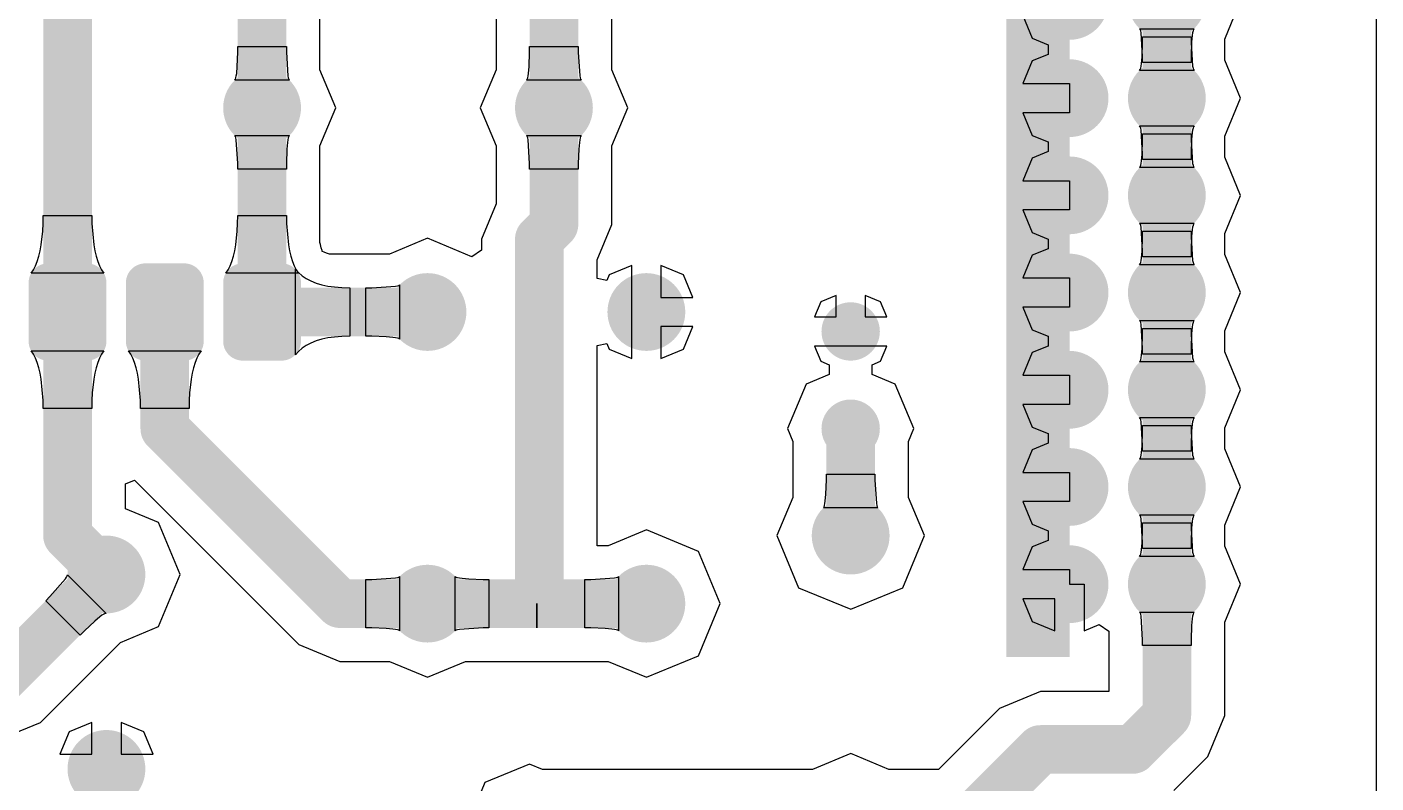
# Model space of a CAD drawing. Extents: x 1 to 6.91, y 1 to 4.95.
# Drawn here: x 5.523 to 6.91, y 3.435 to 4.213 of the extents above; entities that cross this region are included whole.
import ezdxf

# ---------------------------------------------------------------- set-up
doc = ezdxf.new("R2010")
doc.units = 0
doc.header["$MEASUREMENT"] = 0
doc.layers.add('BOTTOMLAYER', color=5, linetype='CONTINUOUS')
doc.layers.add('PADHOLELAYER', color=156, linetype='CONTINUOUS')

msp = doc.modelspace()

# ---------------------------------------------------------------- linework, layer by layer
at = {"layer": 'BOTTOMLAYER'}
for p, q in [((6.91, 4.945), (6.91, 1)), ((6.0055, 4.3289), (6.0055, 4.1692)), ((6.1245, 4.1692), (6.1245, 4.2955)), ((5.8245, 4.1692), (5.8245, 4.2584)), ((6.7545, 4.2008), (6.7708, 4.24)), ((6.5471, 4.225), (6.5567, 4.2017)), ((6.5567, 4.2017), (6.573, 4.195)), ((6.6676, 4.2106), (6.667, 4.2114)), ((6.667, 4.2114), (6.723, 4.2114)), ((6.6681, 4.2091), (6.6676, 4.2106)), ((6.6685, 4.2071), (6.6681, 4.2091)), ((6.67, 4.1828), (6.6685, 4.2071)), ((6.67, 4.2032), (6.72, 4.2032)), ((6.67, 4.1972), (6.67, 4.2032)), ((6.72, 4.2032), (6.72, 4.1972)), ((6.7211, 4.2045), (6.7205, 4.1975)), ((6.7215, 4.2071), (6.7211, 4.2045)), ((6.7219, 4.2091), (6.7215, 4.2071)), ((6.7224, 4.2106), (6.7219, 4.2091)), ((6.723, 4.2114), (6.7224, 4.2106)), ((5.74, 4.1932), (5.79, 4.1932)), ((5.74, 4.1872), (5.74, 4.1932)), ((5.79, 4.1932), (5.79, 4.1872)), ((6.04, 4.1932), (6.09, 4.1932)), ((6.04, 4.1872), (6.04, 4.1932)), ((6.09, 4.1932), (6.09, 4.1872)), ((6.573, 4.195), (6.573, 4.185)), ((6.6695, 4.1825), (6.67, 4.1972)), ((6.7205, 4.1975), (6.72, 4.1828)), ((6.72, 4.1972), (6.7215, 4.1729)), ((6.7545, 4.1792), (6.7545, 4.2008)), ((5.7395, 4.1725), (5.74, 4.1872)), ((5.79, 4.1872), (5.7915, 4.1629)), ((6.0395, 4.1725), (6.04, 4.1872)), ((6.09, 4.1872), (6.0915, 4.1629)), ((6.5567, 4.1783), (6.5471, 4.155)), ((6.573, 4.185), (6.5567, 4.1783)), ((6.6685, 4.1729), (6.6689, 4.1755)), ((6.6689, 4.1755), (6.6695, 4.1825)), ((6.67, 4.1768), (6.67, 4.1828)), ((6.72, 4.1768), (6.67, 4.1768)), ((6.72, 4.1828), (6.72, 4.1768)), ((6.7708, 4.14), (6.7545, 4.1792)), ((5.7376, 4.1594), (5.7381, 4.1609)), ((5.7381, 4.1609), (5.7385, 4.1629)), ((5.7385, 4.1629), (5.7389, 4.1655)), ((5.7389, 4.1655), (5.7395, 4.1725)), ((5.7915, 4.1629), (5.7919, 4.1609)), ((5.7919, 4.1609), (5.7924, 4.1594)), ((5.8408, 4.13), (5.8245, 4.1692)), ((6.0055, 4.1692), (5.9892, 4.13)), ((6.0376, 4.1594), (6.0381, 4.1609)), ((6.0381, 4.1609), (6.0385, 4.1629)), ((6.0385, 4.1629), (6.0389, 4.1655)), ((6.0389, 4.1655), (6.0395, 4.1725)), ((6.0915, 4.1629), (6.0919, 4.1609)), ((6.0919, 4.1609), (6.0924, 4.1594)), ((6.1408, 4.13), (6.1245, 4.1692)), ((6.667, 4.1686), (6.6676, 4.1694)), ((6.723, 4.1686), (6.667, 4.1686)), ((6.6676, 4.1694), (6.6681, 4.1709)), ((6.6681, 4.1709), (6.6685, 4.1729)), ((6.7215, 4.1729), (6.7219, 4.1709)), ((6.7219, 4.1709), (6.7224, 4.1694)), ((6.7224, 4.1694), (6.723, 4.1686)), ((5.737, 4.1586), (5.7376, 4.1594)), ((5.793, 4.1586), (5.737, 4.1586)), ((5.7924, 4.1594), (5.793, 4.1586)), ((6.037, 4.1586), (6.0376, 4.1594)), ((6.093, 4.1586), (6.037, 4.1586)), ((6.0924, 4.1594), (6.093, 4.1586)), ((6.5471, 4.155), (6.595, 4.155)), ((6.595, 4.155), (6.595, 4.125)), ((6.7545, 4.1008), (6.7708, 4.14)), ((5.8245, 4.0908), (5.8408, 4.13)), ((5.9892, 4.13), (6.0055, 4.0908)), ((6.1245, 4.0908), (6.1408, 4.13)), ((6.595, 4.125), (6.5471, 4.125)), ((6.5471, 4.125), (6.5567, 4.1017)), ((6.6676, 4.1106), (6.667, 4.1114)), ((6.667, 4.1114), (6.723, 4.1114)), ((6.6681, 4.1091), (6.6676, 4.1106)), ((6.6685, 4.1071), (6.6681, 4.1091)), ((6.67, 4.0828), (6.6685, 4.1071)), ((6.7215, 4.1071), (6.7211, 4.1045)), ((6.7219, 4.1091), (6.7215, 4.1071)), ((6.7224, 4.1106), (6.7219, 4.1091)), ((6.723, 4.1114), (6.7224, 4.1106)), ((5.7376, 4.1006), (5.737, 4.1014)), ((5.737, 4.1014), (5.793, 4.1014)), ((5.7381, 4.0991), (5.7376, 4.1006)), ((5.7385, 4.0971), (5.7381, 4.0991)), ((5.74, 4.0728), (5.7385, 4.0971)), ((5.7911, 4.0945), (5.7905, 4.0875)), ((5.7915, 4.0971), (5.7911, 4.0945)), ((5.7919, 4.0991), (5.7915, 4.0971)), ((5.7924, 4.1006), (5.7919, 4.0991)), ((5.793, 4.1014), (5.7924, 4.1006)), ((5.8245, 3.9916), (5.8245, 4.0908)), ((6.0055, 4.0908), (6.0055, 4.0312)), ((6.0376, 4.1006), (6.037, 4.1014)), ((6.037, 4.1014), (6.093, 4.1014)), ((6.0381, 4.0991), (6.0376, 4.1006)), ((6.0385, 4.0971), (6.0381, 4.0991)), ((6.04, 4.0728), (6.0385, 4.0971)), ((6.0911, 4.0945), (6.0905, 4.0875)), ((6.0915, 4.0971), (6.0911, 4.0945)), ((6.0919, 4.0991), (6.0915, 4.0971)), ((6.0924, 4.1006), (6.0919, 4.0991)), ((6.093, 4.1014), (6.0924, 4.1006)), ((6.1245, 4.01), (6.1245, 4.0908)), ((6.5567, 4.1017), (6.573, 4.095)), ((6.573, 4.095), (6.573, 4.085)), ((6.6695, 4.0825), (6.67, 4.0972)), ((6.67, 4.1032), (6.72, 4.1032)), ((6.67, 4.0972), (6.67, 4.1032)), ((6.72, 4.1032), (6.72, 4.0972)), ((6.7205, 4.0975), (6.72, 4.0828)), ((6.72, 4.0972), (6.7215, 4.0729)), ((6.7211, 4.1045), (6.7205, 4.0975)), ((6.7545, 4.0792), (6.7545, 4.1008)), ((5.7905, 4.0875), (5.79, 4.0728)), ((6.0905, 4.0875), (6.09, 4.0728)), ((6.5567, 4.0783), (6.5471, 4.055)), ((6.573, 4.085), (6.5567, 4.0783)), ((6.6689, 4.0755), (6.6695, 4.0825)), ((6.67, 4.0768), (6.67, 4.0828)), ((6.72, 4.0828), (6.72, 4.0768)), ((6.7708, 4.04), (6.7545, 4.0792)), ((5.74, 4.0668), (5.74, 4.0728)), ((5.79, 4.0668), (5.74, 4.0668)), ((5.79, 4.0728), (5.79, 4.0668)), ((6.04, 4.0668), (6.04, 4.0728)), ((6.09, 4.0668), (6.04, 4.0668)), ((6.09, 4.0728), (6.09, 4.0668)), ((6.667, 4.0686), (6.6676, 4.0694)), ((6.723, 4.0686), (6.667, 4.0686)), ((6.6676, 4.0694), (6.6681, 4.0709)), ((6.6681, 4.0709), (6.6685, 4.0729)), ((6.6685, 4.0729), (6.6689, 4.0755)), ((6.72, 4.0768), (6.67, 4.0768)), ((6.7215, 4.0729), (6.7219, 4.0709)), ((6.7219, 4.0709), (6.7224, 4.0694)), ((6.7224, 4.0694), (6.723, 4.0686)), ((6.5471, 4.055), (6.595, 4.055)), ((6.595, 4.055), (6.595, 4.025)), ((6.7545, 4.0008), (6.7708, 4.04)), ((6.0055, 4.0312), (5.9905, 3.995)), ((6.595, 4.025), (6.5471, 4.025)), ((6.5471, 4.025), (6.5567, 4.0017)), ((5.5395, 4.0032), (5.5399, 4.011)), ((5.5399, 4.011), (5.54, 4.0194)), ((5.54, 4.0194), (5.59, 4.0194)), ((5.59, 4.0194), (5.5901, 4.011)), ((5.5901, 4.011), (5.592, 3.9891)), ((5.7395, 4.0032), (5.7399, 4.011)), ((5.7399, 4.011), (5.74, 4.0194)), ((5.74, 4.0194), (5.79, 4.0194)), ((5.79, 4.0194), (5.7901, 4.011)), ((5.7901, 4.011), (5.792, 3.9891)), ((6.1095, 3.9738), (6.1245, 4.01)), ((6.6676, 4.0106), (6.667, 4.0114)), ((6.667, 4.0114), (6.723, 4.0114)), ((6.6681, 4.0091), (6.6676, 4.0106)), ((6.6685, 4.0071), (6.6681, 4.0091)), ((6.7219, 4.0091), (6.7215, 4.0071)), ((6.7224, 4.0106), (6.7219, 4.0091)), ((6.723, 4.0114), (6.7224, 4.0106)), ((5.538, 3.9891), (5.5395, 4.0032)), ((5.738, 3.9891), (5.7395, 4.0032)), ((5.935, 3.9958), (5.8958, 3.9795)), ((5.9805, 3.9769), (5.935, 3.9958)), ((5.9905, 3.995), (5.9905, 3.9836)), ((6.5567, 4.0017), (6.573, 3.995)), ((6.573, 3.995), (6.573, 3.985)), ((6.67, 3.9828), (6.6685, 4.0071)), ((6.6695, 3.9825), (6.67, 3.9972)), ((6.67, 4.0032), (6.72, 4.0032)), ((6.67, 3.9972), (6.67, 4.0032)), ((6.72, 4.0032), (6.72, 3.9972)), ((6.7205, 3.9975), (6.72, 3.9828)), ((6.72, 3.9972), (6.7215, 3.9729)), ((6.7211, 4.0045), (6.7205, 3.9975)), ((6.7215, 4.0071), (6.7211, 4.0045)), ((6.7545, 3.9792), (6.7545, 4.0008)), ((5.5355, 3.9773), (5.5369, 3.9829)), ((5.5369, 3.9829), (5.538, 3.9891)), ((5.592, 3.9891), (5.5931, 3.9829)), ((5.5931, 3.9829), (5.5945, 3.9773)), ((5.7355, 3.9773), (5.7369, 3.9829)), ((5.7369, 3.9829), (5.738, 3.9891)), ((5.792, 3.9891), (5.7931, 3.9829)), ((5.7931, 3.9829), (5.7945, 3.9773)), ((5.8249, 3.9896), (5.8245, 3.9916)), ((5.8258, 3.9859), (5.8249, 3.9896)), ((5.8266, 3.9831), (5.8258, 3.9859)), ((5.8269, 3.9824), (5.8266, 3.9831)), ((5.827, 3.9824), (5.8269, 3.9824)), ((5.8287, 3.9815), (5.827, 3.9824)), ((5.8311, 3.9805), (5.8287, 3.9815)), ((5.8343, 3.9796), (5.8311, 3.9805)), ((5.9905, 3.9836), (5.9805, 3.9769)), ((6.573, 3.985), (6.5567, 3.9783)), ((6.6689, 3.9755), (6.6695, 3.9825)), ((6.67, 3.9768), (6.67, 3.9828)), ((6.72, 3.9828), (6.72, 3.9768)), ((5.53, 3.9635), (5.5321, 3.9676)), ((5.5321, 3.9676), (5.5339, 3.9721)), ((5.5339, 3.9721), (5.5355, 3.9773)), ((5.5945, 3.9773), (5.5961, 3.9721)), ((5.5961, 3.9721), (5.5979, 3.9676)), ((5.5979, 3.9676), (5.6, 3.9635)), ((5.73, 3.9635), (5.7321, 3.9676)), ((5.7321, 3.9676), (5.7339, 3.9721)), ((5.7339, 3.9721), (5.7355, 3.9773)), ((5.7945, 3.9773), (5.7961, 3.9721)), ((5.7961, 3.9721), (5.7979, 3.9676)), ((5.7979, 3.9676), (5.8, 3.9635)), ((5.8345, 3.9795), (5.8343, 3.9796)), ((5.8958, 3.9795), (5.8345, 3.9795)), ((6.1095, 3.9544), (6.1095, 3.9738)), ((6.145, 3.9679), (6.1217, 3.9583)), ((6.145, 3.92), (6.145, 3.9679)), ((6.1983, 3.9583), (6.175, 3.9679)), ((6.175, 3.9679), (6.175, 3.935)), ((6.5567, 3.9783), (6.5471, 3.955)), ((6.667, 3.9686), (6.6676, 3.9694)), ((6.723, 3.9686), (6.667, 3.9686)), ((6.6676, 3.9694), (6.6681, 3.9709)), ((6.6681, 3.9709), (6.6685, 3.9729)), ((6.6685, 3.9729), (6.6689, 3.9755)), ((6.72, 3.9768), (6.67, 3.9768)), ((6.7215, 3.9729), (6.7219, 3.9709)), ((6.7219, 3.9709), (6.7224, 3.9694)), ((6.7224, 3.9694), (6.723, 3.9686)), ((6.7708, 3.94), (6.7545, 3.9792)), ((5.5276, 3.96), (5.53, 3.9635)), ((5.6024, 3.96), (5.5276, 3.96)), ((5.6, 3.9635), (5.6024, 3.96)), ((5.7276, 3.96), (5.73, 3.9635)), ((5.8024, 3.96), (5.7276, 3.96)), ((5.7992, 3.8758), (5.7992, 3.9642)), ((5.7992, 3.9642), (5.8024, 3.9605)), ((5.8, 3.9635), (5.8024, 3.96)), ((5.8024, 3.9605), (5.8061, 3.9573)), ((5.8061, 3.9573), (5.8104, 3.9544)), ((5.8104, 3.9544), (5.8152, 3.9519)), ((6.1193, 3.9525), (6.1095, 3.9544)), ((6.1217, 3.9583), (6.1193, 3.9525)), ((6.2079, 3.935), (6.1983, 3.9583)), ((6.5471, 3.955), (6.595, 3.955)), ((6.595, 3.955), (6.595, 3.925)), ((5.8152, 3.9519), (5.8205, 3.9498)), ((5.8205, 3.9498), (5.8264, 3.9481)), ((5.8264, 3.9481), (5.8327, 3.9467)), ((5.8327, 3.9467), (5.8396, 3.9458)), ((5.8396, 3.9458), (5.8471, 3.9452)), ((5.8471, 3.9452), (5.8551, 3.945)), ((5.8551, 3.945), (5.8551, 3.895)), ((5.8718, 3.895), (5.8718, 3.945)), ((5.8718, 3.945), (5.8778, 3.945)), ((5.8778, 3.945), (5.9021, 3.9465)), ((5.9021, 3.9465), (5.9041, 3.9469)), ((5.9041, 3.9469), (5.9056, 3.9474)), ((5.9056, 3.9474), (5.9064, 3.948)), ((5.9064, 3.948), (5.9064, 3.892)), ((6.7545, 3.9008), (6.7708, 3.94)), ((6.175, 3.935), (6.2079, 3.935)), ((6.3394, 3.9306), (6.3329, 3.915)), ((6.355, 3.9371), (6.3394, 3.9306)), ((6.355, 3.915), (6.355, 3.9371)), ((6.4006, 3.9306), (6.385, 3.9371)), ((6.385, 3.9371), (6.385, 3.915)), ((6.4071, 3.915), (6.4006, 3.9306)), ((6.595, 3.925), (6.5471, 3.925)), ((6.5471, 3.925), (6.5567, 3.9017)), ((6.145, 3.8721), (6.145, 3.92)), ((6.3329, 3.915), (6.355, 3.915)), ((6.385, 3.915), (6.4071, 3.915)), ((6.6676, 3.9106), (6.667, 3.9114)), ((6.667, 3.9114), (6.723, 3.9114)), ((6.6681, 3.9091), (6.6676, 3.9106)), ((6.7224, 3.9106), (6.7219, 3.9091)), ((6.723, 3.9114), (6.7224, 3.9106)), ((6.2079, 3.905), (6.175, 3.905)), ((6.175, 3.905), (6.175, 3.8721)), ((6.1983, 3.8817), (6.2079, 3.905)), ((6.5567, 3.9017), (6.573, 3.895)), ((6.6685, 3.9071), (6.6681, 3.9091)), ((6.67, 3.8828), (6.6685, 3.9071)), ((6.6695, 3.8825), (6.67, 3.8972)), ((6.67, 3.9032), (6.72, 3.9032)), ((6.67, 3.8972), (6.67, 3.9032)), ((6.72, 3.9032), (6.72, 3.8972)), ((6.7205, 3.8975), (6.72, 3.8828)), ((6.72, 3.8972), (6.7215, 3.8729)), ((6.7211, 3.9045), (6.7205, 3.8975)), ((6.7215, 3.9071), (6.7211, 3.9045)), ((6.7219, 3.9091), (6.7215, 3.9071)), ((6.7545, 3.8792), (6.7545, 3.9008)), ((5.8061, 3.8827), (5.8024, 3.8795)), ((5.8104, 3.8856), (5.8061, 3.8827)), ((5.8152, 3.8881), (5.8104, 3.8856)), ((5.8205, 3.8902), (5.8152, 3.8881)), ((5.8264, 3.8919), (5.8205, 3.8902)), ((5.8327, 3.8933), (5.8264, 3.8919)), ((5.8396, 3.8942), (5.8327, 3.8933)), ((5.8471, 3.8948), (5.8396, 3.8942)), ((5.8551, 3.895), (5.8471, 3.8948)), ((5.8778, 3.895), (5.8718, 3.895)), ((5.8925, 3.8945), (5.8778, 3.895)), ((5.8995, 3.8939), (5.8925, 3.8945)), ((5.9021, 3.8935), (5.8995, 3.8939)), ((5.9041, 3.8931), (5.9021, 3.8935)), ((5.9056, 3.8926), (5.9041, 3.8931)), ((5.9064, 3.892), (5.9056, 3.8926)), ((6.1095, 3.8856), (6.1193, 3.8875)), ((6.1095, 3.6795), (6.1095, 3.8856)), ((6.1193, 3.8875), (6.1217, 3.8817)), ((6.4071, 3.885), (6.3329, 3.885)), ((6.3329, 3.885), (6.3394, 3.8694)), ((6.4006, 3.8694), (6.4071, 3.885)), ((6.573, 3.885), (6.5567, 3.8783)), ((6.573, 3.895), (6.573, 3.885)), ((6.67, 3.8768), (6.67, 3.8828)), ((6.72, 3.8828), (6.72, 3.8768)), ((5.53, 3.8765), (5.5276, 3.88)), ((5.5276, 3.88), (5.6024, 3.88)), ((5.5321, 3.8724), (5.53, 3.8765)), ((5.5339, 3.8679), (5.5321, 3.8724)), ((5.5979, 3.8724), (5.5961, 3.8679)), ((5.6, 3.8765), (5.5979, 3.8724)), ((5.6024, 3.88), (5.6, 3.8765)), ((5.63, 3.8765), (5.6276, 3.88)), ((5.6276, 3.88), (5.7024, 3.88)), ((5.6321, 3.8724), (5.63, 3.8765)), ((5.6339, 3.8679), (5.6321, 3.8724)), ((5.6979, 3.8724), (5.6961, 3.8679)), ((5.7, 3.8765), (5.6979, 3.8724)), ((5.7024, 3.88), (5.7, 3.8765)), ((5.8024, 3.8795), (5.7992, 3.8758)), ((6.1217, 3.8817), (6.145, 3.8721)), ((6.175, 3.8721), (6.1983, 3.8817)), ((6.3394, 3.8694), (6.348, 3.8658)), ((6.392, 3.8658), (6.4006, 3.8694)), ((6.5567, 3.8783), (6.5471, 3.855)), ((6.667, 3.8686), (6.6676, 3.8694)), ((6.6676, 3.8694), (6.6681, 3.8709)), ((6.6681, 3.8709), (6.6685, 3.8729)), ((6.6685, 3.8729), (6.6689, 3.8755)), ((6.6689, 3.8755), (6.6695, 3.8825)), ((6.72, 3.8768), (6.67, 3.8768)), ((6.7215, 3.8729), (6.7219, 3.8709)), ((6.7219, 3.8709), (6.7224, 3.8694)), ((6.7224, 3.8694), (6.723, 3.8686)), ((6.7708, 3.84), (6.7545, 3.8792)), ((5.5355, 3.8627), (5.5339, 3.8679)), ((5.5369, 3.8571), (5.5355, 3.8627)), ((5.538, 3.8509), (5.5369, 3.8571)), ((5.5931, 3.8571), (5.592, 3.8509)), ((5.5945, 3.8627), (5.5931, 3.8571)), ((5.5961, 3.8679), (5.5945, 3.8627)), ((5.6355, 3.8627), (5.6339, 3.8679)), ((5.6369, 3.8571), (5.6355, 3.8627)), ((5.638, 3.8509), (5.6369, 3.8571)), ((5.6931, 3.8571), (5.692, 3.8509)), ((5.6945, 3.8627), (5.6931, 3.8571)), ((5.6961, 3.8679), (5.6945, 3.8627)), ((6.348, 3.8558), (6.3241, 3.8459)), ((6.348, 3.8658), (6.348, 3.8558)), ((6.392, 3.8558), (6.392, 3.8658)), ((6.4159, 3.8459), (6.392, 3.8558)), ((6.5471, 3.855), (6.595, 3.855)), ((6.595, 3.855), (6.595, 3.825)), ((6.723, 3.8686), (6.667, 3.8686)), ((5.5399, 3.829), (5.538, 3.8509)), ((5.592, 3.8509), (5.5905, 3.8368)), ((5.6399, 3.829), (5.638, 3.8509)), ((5.692, 3.8509), (5.6905, 3.8368)), ((6.3241, 3.8459), (6.3051, 3.8)), ((6.4349, 3.8), (6.4159, 3.8459)), ((5.54, 3.8206), (5.5399, 3.829)), ((5.5901, 3.829), (5.59, 3.8206)), ((5.5905, 3.8368), (5.5901, 3.829)), ((5.64, 3.8206), (5.6399, 3.829)), ((5.6901, 3.829), (5.69, 3.8206)), ((5.6905, 3.8368), (5.6901, 3.829)), ((6.7545, 3.8008), (6.7708, 3.84)), ((5.59, 3.8206), (5.54, 3.8206)), ((5.69, 3.8206), (5.64, 3.8206)), ((6.595, 3.825), (6.5471, 3.825)), ((6.5471, 3.825), (6.5567, 3.8017)), ((6.3051, 3.8), (6.3105, 3.7869)), ((6.4295, 3.7869), (6.4349, 3.8)), ((6.5567, 3.8017), (6.573, 3.795)), ((6.6676, 3.8106), (6.667, 3.8114)), ((6.667, 3.8114), (6.723, 3.8114)), ((6.6681, 3.8091), (6.6676, 3.8106)), ((6.6685, 3.8071), (6.6681, 3.8091)), ((6.67, 3.7828), (6.6685, 3.8071)), ((6.67, 3.8032), (6.72, 3.8032)), ((6.67, 3.7972), (6.67, 3.8032)), ((6.72, 3.8032), (6.72, 3.7972)), ((6.7211, 3.8045), (6.7205, 3.7975)), ((6.7215, 3.8071), (6.7211, 3.8045)), ((6.7219, 3.8091), (6.7215, 3.8071)), ((6.7224, 3.8106), (6.7219, 3.8091)), ((6.723, 3.8114), (6.7224, 3.8106)), ((6.7545, 3.7792), (6.7545, 3.8008)), ((6.3105, 3.7869), (6.3105, 3.7292)), ((6.4295, 3.7292), (6.4295, 3.7869)), ((6.573, 3.795), (6.573, 3.785)), ((6.6695, 3.7825), (6.67, 3.7972)), ((6.7205, 3.7975), (6.72, 3.7828)), ((6.72, 3.7972), (6.7215, 3.7729)), ((6.5567, 3.7783), (6.5471, 3.755)), ((6.573, 3.785), (6.5567, 3.7783)), ((6.6681, 3.7709), (6.6685, 3.7729)), ((6.6685, 3.7729), (6.6689, 3.7755)), ((6.6689, 3.7755), (6.6695, 3.7825)), ((6.67, 3.7768), (6.67, 3.7828)), ((6.72, 3.7768), (6.67, 3.7768)), ((6.72, 3.7828), (6.72, 3.7768)), ((6.7215, 3.7729), (6.7219, 3.7709)), ((6.7708, 3.74), (6.7545, 3.7792)), ((6.667, 3.7686), (6.6676, 3.7694)), ((6.723, 3.7686), (6.667, 3.7686)), ((6.6676, 3.7694), (6.6681, 3.7709)), ((6.7219, 3.7709), (6.7224, 3.7694)), ((6.7224, 3.7694), (6.723, 3.7686)), ((5.6245, 3.7432), (5.6338, 3.747)), ((5.6338, 3.747), (5.8029, 3.5779)), ((6.3445, 3.7325), (6.345, 3.7472)), ((6.345, 3.7532), (6.395, 3.7532)), ((6.345, 3.7472), (6.345, 3.7532)), ((6.395, 3.7532), (6.395, 3.7472)), ((6.395, 3.7472), (6.3965, 3.7229)), ((6.5471, 3.755), (6.595, 3.755)), ((6.595, 3.755), (6.595, 3.725)), ((5.6245, 3.7177), (5.6245, 3.7432)), ((6.3439, 3.7255), (6.3445, 3.7325)), ((6.7545, 3.7008), (6.7708, 3.74)), ((5.6586, 3.7036), (5.6245, 3.7177)), ((6.3105, 3.7292), (6.2942, 3.69)), ((6.342, 3.7186), (6.3426, 3.7194)), ((6.398, 3.7186), (6.342, 3.7186)), ((6.3426, 3.7194), (6.3431, 3.7209)), ((6.3431, 3.7209), (6.3435, 3.7229)), ((6.3435, 3.7229), (6.3439, 3.7255)), ((6.3965, 3.7229), (6.3969, 3.7209)), ((6.3969, 3.7209), (6.3974, 3.7194)), ((6.3974, 3.7194), (6.398, 3.7186)), ((6.4458, 3.69), (6.4295, 3.7292)), ((6.595, 3.725), (6.5471, 3.725)), ((6.5471, 3.725), (6.5567, 3.7017)), ((5.6808, 3.65), (5.6586, 3.7036)), ((6.6676, 3.7106), (6.667, 3.7114)), ((6.667, 3.7114), (6.723, 3.7114)), ((6.6681, 3.7091), (6.6676, 3.7106)), ((6.6685, 3.7071), (6.6681, 3.7091)), ((6.67, 3.6828), (6.6685, 3.7071)), ((6.67, 3.7032), (6.72, 3.7032)), ((6.67, 3.6972), (6.67, 3.7032)), ((6.72, 3.7032), (6.72, 3.6972)), ((6.7211, 3.7045), (6.7205, 3.6975)), ((6.7215, 3.7071), (6.7211, 3.7045)), ((6.7219, 3.7091), (6.7215, 3.7071)), ((6.7224, 3.7106), (6.7219, 3.7091)), ((6.723, 3.7114), (6.7224, 3.7106)), ((6.16, 3.6958), (6.1208, 3.6795)), ((6.2136, 3.6736), (6.16, 3.6958)), ((6.2942, 3.69), (6.3164, 3.6364)), ((6.4236, 3.6364), (6.4458, 3.69)), ((6.5567, 3.7017), (6.573, 3.695)), ((6.573, 3.695), (6.573, 3.685)), ((6.6695, 3.6825), (6.67, 3.6972)), ((6.7205, 3.6975), (6.72, 3.6828)), ((6.72, 3.6972), (6.7215, 3.6729)), ((6.7545, 3.6792), (6.7545, 3.7008)), ((6.1208, 3.6795), (6.1095, 3.6795)), ((6.5567, 3.6783), (6.5471, 3.655)), ((6.573, 3.685), (6.5567, 3.6783)), ((6.6685, 3.6729), (6.6689, 3.6755)), ((6.6689, 3.6755), (6.6695, 3.6825)), ((6.67, 3.6768), (6.67, 3.6828)), ((6.72, 3.6768), (6.67, 3.6768)), ((6.72, 3.6828), (6.72, 3.6768)), ((6.7708, 3.64), (6.7545, 3.6792)), ((6.2358, 3.62), (6.2136, 3.6736)), ((6.667, 3.6686), (6.6676, 3.6694)), ((6.723, 3.6686), (6.667, 3.6686)), ((6.6676, 3.6694), (6.6681, 3.6709)), ((6.6681, 3.6709), (6.6685, 3.6729)), ((6.7215, 3.6729), (6.7219, 3.6709)), ((6.7219, 3.6709), (6.7224, 3.6694)), ((6.7224, 3.6694), (6.723, 3.6686)), ((5.563, 3.6454), (5.5641, 3.6472)), ((5.5641, 3.6472), (5.5648, 3.6486)), ((5.5648, 3.6486), (5.565, 3.6496)), ((5.565, 3.6496), (5.6046, 3.61)), ((5.6586, 3.5964), (5.6808, 3.65)), ((5.9041, 3.6469), (5.9056, 3.6474)), ((5.9056, 3.6474), (5.9064, 3.648)), ((5.9064, 3.648), (5.9064, 3.592)), ((5.9636, 3.592), (5.9636, 3.648)), ((5.9636, 3.648), (5.9644, 3.6474)), ((5.9644, 3.6474), (5.9659, 3.6469)), ((6.1291, 3.6469), (6.1306, 3.6474)), ((6.1306, 3.6474), (6.1314, 3.648)), ((6.1314, 3.648), (6.1314, 3.592)), ((6.5471, 3.655), (6.595, 3.655)), ((6.595, 3.655), (6.595, 3.64)), ((5.5469, 3.6273), (5.563, 3.6454)), ((5.8718, 3.595), (5.8718, 3.645)), ((5.8718, 3.645), (5.8778, 3.645)), ((5.8778, 3.645), (5.9021, 3.6465)), ((5.9021, 3.6465), (5.9041, 3.6469)), ((5.9659, 3.6469), (5.9679, 3.6465)), ((5.9679, 3.6465), (5.9705, 3.6461)), ((5.9705, 3.6461), (5.9775, 3.6455)), ((5.9775, 3.6455), (5.9922, 3.645)), ((5.9922, 3.645), (5.9982, 3.645)), ((5.9982, 3.645), (5.9982, 3.595)), ((6.0968, 3.595), (6.0968, 3.645)), ((6.0968, 3.645), (6.1028, 3.645)), ((6.1028, 3.645), (6.1271, 3.6465)), ((6.1271, 3.6465), (6.1291, 3.6469)), ((6.3164, 3.6364), (6.37, 3.6142)), ((6.37, 3.6142), (6.4236, 3.6364)), ((6.595, 3.64), (6.61, 3.64)), ((6.61, 3.64), (6.61, 3.5921)), ((6.7545, 3.6008), (6.7708, 3.64)), ((5.5426, 3.623), (5.5469, 3.6273)), ((5.578, 3.5876), (5.5426, 3.623)), ((6.0475, 3.595), (6.0475, 3.62)), ((6.0475, 3.62), (6.0475, 3.62)), ((6.0475, 3.62), (6.0475, 3.595)), ((6.2136, 3.5664), (6.2358, 3.62)), ((6.58, 3.625), (6.5471, 3.625)), ((6.5471, 3.625), (6.5567, 3.6017)), ((6.58, 3.5921), (6.58, 3.625)), ((5.5983, 3.6064), (5.593, 3.602)), ((5.6004, 3.608), (5.5983, 3.6064)), ((5.6022, 3.6091), (5.6004, 3.608)), ((5.6036, 3.6098), (5.6022, 3.6091)), ((5.6046, 3.61), (5.6036, 3.6098)), ((6.6676, 3.6106), (6.667, 3.6114)), ((6.667, 3.6114), (6.723, 3.6114)), ((6.6681, 3.6091), (6.6676, 3.6106)), ((6.6685, 3.6071), (6.6681, 3.6091)), ((6.67, 3.5828), (6.6685, 3.6071)), ((6.7215, 3.6071), (6.7211, 3.6045)), ((6.7219, 3.6091), (6.7215, 3.6071)), ((6.7224, 3.6106), (6.7219, 3.6091)), ((6.723, 3.6114), (6.7224, 3.6106)), ((5.5823, 3.5919), (5.578, 3.5876)), ((5.593, 3.602), (5.5823, 3.5919)), ((5.6194, 3.5802), (5.6586, 3.5964)), ((5.8778, 3.595), (5.8718, 3.595)), ((5.8925, 3.5945), (5.8778, 3.595)), ((5.8995, 3.5939), (5.8925, 3.5945)), ((5.9021, 3.5935), (5.8995, 3.5939)), ((5.9041, 3.5931), (5.9021, 3.5935)), ((5.9056, 3.5926), (5.9041, 3.5931)), ((5.9064, 3.592), (5.9056, 3.5926)), ((5.9644, 3.5926), (5.9636, 3.592)), ((5.9659, 3.5931), (5.9644, 3.5926)), ((5.9679, 3.5935), (5.9659, 3.5931)), ((5.9922, 3.595), (5.9679, 3.5935)), ((5.9982, 3.595), (5.9922, 3.595)), ((6.0475, 3.595), (6.0475, 3.595)), ((6.0475, 3.595), (6.0475, 3.595)), ((6.0475, 3.595), (6.0475, 3.595)), ((6.0475, 3.595), (6.0475, 3.595)), ((6.0475, 3.595), (6.0475, 3.595)), ((6.0475, 3.595), (6.0475, 3.595)), ((6.0475, 3.595), (6.0475, 3.595)), ((6.0475, 3.595), (6.0475, 3.595)), ((6.0475, 3.595), (6.0475, 3.595)), ((6.0475, 3.595), (6.0475, 3.595)), ((6.1028, 3.595), (6.0968, 3.595)), ((6.1175, 3.5945), (6.1028, 3.595)), ((6.1245, 3.5939), (6.1175, 3.5945)), ((6.1271, 3.5935), (6.1245, 3.5939)), ((6.1291, 3.5931), (6.1271, 3.5935)), ((6.1306, 3.5926), (6.1291, 3.5931)), ((6.1314, 3.592), (6.1306, 3.5926)), ((6.5567, 3.6017), (6.58, 3.5921)), ((6.61, 3.5921), (6.6255, 3.5985)), ((6.6255, 3.5985), (6.6355, 3.5918)), ((6.6355, 3.5918), (6.6355, 3.5297)), ((6.7205, 3.5975), (6.72, 3.5828)), ((6.7211, 3.6045), (6.7205, 3.5975)), ((6.7545, 3.505), (6.7545, 3.6008)), ((5.5371, 3.4979), (5.6194, 3.5802)), ((5.8029, 3.5779), (5.845, 3.5605)), ((6.67, 3.5768), (6.67, 3.5828)), ((6.72, 3.5828), (6.72, 3.5768)), ((6.16, 3.5442), (6.2136, 3.5664)), ((6.72, 3.5768), (6.67, 3.5768)), ((5.845, 3.5605), (5.8958, 3.5605)), ((5.8958, 3.5605), (5.935, 3.5442)), ((5.935, 3.5442), (5.9742, 3.5605)), ((5.9742, 3.5605), (6.1208, 3.5605)), ((6.1208, 3.5605), (6.16, 3.5442)), ((6.565, 3.5295), (6.5229, 3.5121)), ((6.6353, 3.5295), (6.565, 3.5295)), ((6.6355, 3.5297), (6.6353, 3.5295)), ((6.5229, 3.5121), (6.4603, 3.4495)), ((5.495, 3.4805), (5.5371, 3.4979)), ((5.59, 3.4979), (5.5667, 3.4883)), ((5.59, 3.465), (5.59, 3.4979)), ((5.6433, 3.4883), (5.62, 3.4979)), ((5.62, 3.4979), (5.62, 3.465)), ((6.7371, 3.4629), (6.7545, 3.505)), ((5.5667, 3.4883), (5.5571, 3.465)), ((5.6529, 3.465), (5.6433, 3.4883)), ((5.5571, 3.465), (5.59, 3.465)), ((5.62, 3.465), (5.6529, 3.465)), ((6.04, 3.4549), (5.9941, 3.4359)), ((6.0531, 3.4495), (6.04, 3.4549)), ((6.37, 3.4658), (6.3308, 3.4495)), ((6.4092, 3.4495), (6.37, 3.4658)), ((6.7021, 3.4279), (6.7371, 3.4629)), ((6.3308, 3.4495), (6.0531, 3.4495)), ((6.4603, 3.4495), (6.4092, 3.4495)), ((5.9941, 3.4359), (5.9751, 3.39))]:
    msp.add_line(p, q, dxfattribs=at)
at = {"layer": 'BOTTOMLAYER', "const_width": 0.05}
for points in [[(6.065, 4.13), (6.065, 4.355)], [(5.565, 3.92), (5.565, 4.33)], [(5.765, 4.13), (5.765, 4.33)], [(6.695, 4.14), (6.695, 4.24)], [(6.695, 4.04), (6.695, 4.14)], [(5.765, 3.92), (5.765, 4.13)], [(6.065, 4.01), (6.065, 4.13)], [(6.695, 3.94), (6.695, 4.04)], [(6.05, 3.995), (6.065, 4.01)], [(6.05, 3.6225), (6.05, 3.995)], [(6.695, 3.84), (6.695, 3.94)], [(5.565, 3.69), (5.565, 3.92)], [(5.665, 3.8), (5.665, 3.92)], [(5.765, 3.92), (5.935, 3.92)], [(6.695, 3.74), (6.695, 3.84)], [(5.665, 3.8), (5.845, 3.62)], [(6.37, 3.69), (6.37, 3.8)], [(6.695, 3.64), (6.695, 3.74)], [(5.565, 3.69), (5.605, 3.65)], [(5.495, 3.54), (5.605, 3.65)], [(6.695, 3.505), (6.695, 3.64)], [(6.0475, 3.62), (6.05, 3.6225)], [(5.845, 3.62), (5.935, 3.62)], [(5.935, 3.62), (6.0475, 3.62)], [(6.0475, 3.62), (6.16, 3.62)], [(6.66, 3.47), (6.695, 3.505)], [(6.485, 3.39), (6.565, 3.47)], [(6.565, 3.47), (6.66, 3.47)]]:
    msp.add_lwpolyline(points, dxfattribs=at)
at = {"layer": 'BOTTOMLAYER'}
for points, const_width in [([(6.575, 4.24, 1), (6.615, 4.24, 1)], 0.04), ([(6.675, 4.24, 1), (6.715, 4.24, 1)], 0.04), ([(6.575, 4.14, 1), (6.615, 4.14, 1)], 0.04), ([(6.675, 4.14, 1), (6.715, 4.14, 1)], 0.04), ([(5.745, 4.13, 1), (5.785, 4.13, 1)], 0.04), ([(6.045, 4.13, 1), (6.085, 4.13, 1)], 0.04), ([(6.6825, 4.14, 1), (6.7075, 4.14, 1)], 0.025), ([(6.6825, 4.14, 1), (6.7075, 4.14, 1)], 0.025), ([(5.7525, 4.13, 1), (5.7775, 4.13, 1)], 0.025), ([(5.7525, 4.13, 1), (5.7775, 4.13, 1)], 0.025), ([(6.0525, 4.13, 1), (6.0775, 4.13, 1)], 0.025), ([(6.0525, 4.13, 1), (6.0775, 4.13, 1)], 0.025), ([(6.575, 4.04, 1), (6.615, 4.04, 1)], 0.04), ([(6.675, 4.04, 1), (6.715, 4.04, 1)], 0.04), ([(6.6825, 4.04, 1), (6.7075, 4.04, 1)], 0.025), ([(6.6825, 4.04, 1), (6.7075, 4.04, 1)], 0.025), ([(6.0525, 4.01, 1), (6.0775, 4.01, 1)], 0.025), ([(6.0525, 4.01, 1), (6.0775, 4.01, 1)], 0.025), ([(6.0375, 3.995, 1), (6.0625, 3.995, 1)], 0.025), ([(6.0375, 3.995, 1), (6.0625, 3.995, 1)], 0.025), ([(6.575, 3.94, 1), (6.615, 3.94, 1)], 0.04), ([(6.675, 3.94, 1), (6.715, 3.94, 1)], 0.04), ([(5.535, 3.95, 1), (5.555, 3.95, 1)], 0.02), ([(5.575, 3.95, 1), (5.595, 3.95, 1)], 0.02), ([(5.635, 3.95, 1), (5.655, 3.95, 1)], 0.02), ([(5.675, 3.95, 1), (5.695, 3.95, 1)], 0.02), ([(5.735, 3.95, 1), (5.755, 3.95, 1)], 0.02), ([(5.775, 3.95, 1), (5.795, 3.95, 1)], 0.02), ([(5.915, 3.92, 1), (5.955, 3.92, 1)], 0.04), ([(6.14, 3.92, 1), (6.18, 3.92, 1)], 0.04), ([(6.6825, 3.94, 1), (6.7075, 3.94, 1)], 0.025), ([(6.6825, 3.94, 1), (6.7075, 3.94, 1)], 0.025), ([(5.5525, 3.92, 1), (5.5775, 3.92, 1)], 0.025), ([(5.5525, 3.92, 1), (5.5775, 3.92, 1)], 0.025), ([(5.6525, 3.92, 1), (5.6775, 3.92, 1)], 0.025), ([(5.7525, 3.92, 1), (5.7775, 3.92, 1)], 0.025), ([(5.7525, 3.92, 1), (5.7775, 3.92, 1)], 0.025), ([(5.9225, 3.92, 1), (5.9475, 3.92, 1)], 0.025), ([(6.355, 3.9, 1), (6.385, 3.9, 1)], 0.03), ([(5.535, 3.89, 1), (5.555, 3.89, 1)], 0.02), ([(5.575, 3.89, 1), (5.595, 3.89, 1)], 0.02), ([(5.635, 3.89, 1), (5.655, 3.89, 1)], 0.02), ([(5.675, 3.89, 1), (5.695, 3.89, 1)], 0.02), ([(5.735, 3.89, 1), (5.755, 3.89, 1)], 0.02), ([(5.775, 3.89, 1), (5.795, 3.89, 1)], 0.02), ([(6.575, 3.84, 1), (6.615, 3.84, 1)], 0.04), ([(6.675, 3.84, 1), (6.715, 3.84, 1)], 0.04), ([(6.6825, 3.84, 1), (6.7075, 3.84, 1)], 0.025), ([(6.6825, 3.84, 1), (6.7075, 3.84, 1)], 0.025), ([(6.355, 3.8, 1), (6.385, 3.8, 1)], 0.03), ([(5.6525, 3.8, 1), (5.6775, 3.8, 1)], 0.025), ([(5.6525, 3.8, 1), (5.6775, 3.8, 1)], 0.025), ([(6.3575, 3.8, 1), (6.3825, 3.8, 1)], 0.025), ([(6.575, 3.74, 1), (6.615, 3.74, 1)], 0.04), ([(6.675, 3.74, 1), (6.715, 3.74, 1)], 0.04), ([(6.6825, 3.74, 1), (6.7075, 3.74, 1)], 0.025), ([(6.6825, 3.74, 1), (6.7075, 3.74, 1)], 0.025), ([(6.35, 3.69, 1), (6.39, 3.69, 1)], 0.04), ([(5.5525, 3.69, 1), (5.5775, 3.69, 1)], 0.025), ([(5.5525, 3.69, 1), (5.5775, 3.69, 1)], 0.025), ([(6.3575, 3.69, 1), (6.3825, 3.69, 1)], 0.025), ([(5.585, 3.65, 1), (5.625, 3.65, 1)], 0.04), ([(5.5925, 3.65, 1), (5.6175, 3.65, 1)], 0.025), ([(5.5925, 3.65, 1), (5.6175, 3.65, 1)], 0.025), ([(6.575, 3.64, 1), (6.615, 3.64, 1)], 0.04), ([(6.675, 3.64, 1), (6.715, 3.64, 1)], 0.04), ([(6.6825, 3.64, 1), (6.7075, 3.64, 1)], 0.025), ([(6.6825, 3.64, 1), (6.7075, 3.64, 1)], 0.025), ([(5.915, 3.62, 1), (5.955, 3.62, 1)], 0.04), ([(6.0375, 3.6225, 1), (6.0625, 3.6225, 1)], 0.025), ([(6.0375, 3.6225, 1), (6.0625, 3.6225, 1)], 0.025), ([(6.14, 3.62, 1), (6.18, 3.62, 1)], 0.04), ([(5.8325, 3.62, 1), (5.8575, 3.62, 1)], 0.025), ([(5.8325, 3.62, 1), (5.8575, 3.62, 1)], 0.025), ([(5.9225, 3.62, 1), (5.9475, 3.62, 1)], 0.025), ([(5.9225, 3.62, 1), (5.9475, 3.62, 1)], 0.025), ([(6.035, 3.62, 1), (6.06, 3.62, 1)], 0.025), ([(6.035, 3.62, 1), (6.06, 3.62, 1)], 0.025), ([(6.035, 3.62, 1), (6.06, 3.62, 1)], 0.025), ([(6.1475, 3.62, 1), (6.1725, 3.62, 1)], 0.025), ([(6.6825, 3.505, 1), (6.7075, 3.505, 1)], 0.025), ([(6.6825, 3.505, 1), (6.7075, 3.505, 1)], 0.025), ([(6.5525, 3.47, 1), (6.5775, 3.47, 1)], 0.025), ([(6.5525, 3.47, 1), (6.5775, 3.47, 1)], 0.025), ([(6.6475, 3.47, 1), (6.6725, 3.47, 1)], 0.025), ([(6.6475, 3.47, 1), (6.6725, 3.47, 1)], 0.025), ([(5.585, 3.45, 1), (5.625, 3.45, 1)], 0.04)]:
    msp.add_lwpolyline(points, format="xyb", close=True, dxfattribs=dict(at, const_width=const_width))
for points in [[(6.53, 3.565), (6.595, 3.565), (6.53, 4.6), (6.595, 4.6)], [(5.545, 3.87), (5.585, 3.87), (5.545, 3.97), (5.585, 3.97)], [(5.645, 3.87), (5.685, 3.87), (5.645, 3.97), (5.685, 3.97)], [(5.745, 3.87), (5.785, 3.87), (5.745, 3.97), (5.785, 3.97)], [(5.525, 3.89), (5.605, 3.89), (5.525, 3.95), (5.605, 3.95)], [(5.625, 3.89), (5.705, 3.89), (5.625, 3.95), (5.705, 3.95)], [(5.725, 3.89), (5.805, 3.89), (5.725, 3.95), (5.805, 3.95)]]:
    msp.add_solid(points, dxfattribs=at)
at = {"layer": 'PADHOLELAYER', "const_width": 0.0105}
for points in [[(6.5898, 4.14, 1), (6.6002, 4.14, 1)], [(6.6898, 4.14, 1), (6.7002, 4.14, 1)], [(5.7598, 4.13, 1), (5.7702, 4.13, 1)], [(6.0598, 4.13, 1), (6.0702, 4.13, 1)], [(6.5898, 4.04, 1), (6.6002, 4.04, 1)], [(6.6898, 4.04, 1), (6.7002, 4.04, 1)], [(6.5898, 3.94, 1), (6.6002, 3.94, 1)], [(6.6898, 3.94, 1), (6.7002, 3.94, 1)], [(5.5598, 3.92, 1), (5.5702, 3.92, 1)], [(5.6597, 3.92, 1), (5.6703, 3.92, 1)], [(5.7598, 3.92, 1), (5.7702, 3.92, 1)], [(5.9298, 3.92, 1), (5.9402, 3.92, 1)], [(6.1547, 3.92, 1), (6.1653, 3.92, 1)], [(6.3647, 3.9, 1), (6.3753, 3.9, 1)], [(6.5898, 3.84, 1), (6.6002, 3.84, 1)], [(6.6898, 3.84, 1), (6.7002, 3.84, 1)], [(6.3647, 3.8, 1), (6.3753, 3.8, 1)], [(6.5898, 3.74, 1), (6.6002, 3.74, 1)], [(6.6898, 3.74, 1), (6.7002, 3.74, 1)], [(6.3647, 3.69, 1), (6.3753, 3.69, 1)], [(5.5998, 3.65, 1), (5.6102, 3.65, 1)], [(6.5898, 3.64, 1), (6.6002, 3.64, 1)], [(6.6898, 3.64, 1), (6.7002, 3.64, 1)], [(5.9298, 3.62, 1), (5.9402, 3.62, 1)], [(6.1547, 3.62, 1), (6.1653, 3.62, 1)], [(5.5998, 3.45, 1), (5.6102, 3.45, 1)]]:
    msp.add_lwpolyline(points, format="xyb", close=True, dxfattribs=at)

doc.saveas('drawing.dxf')
